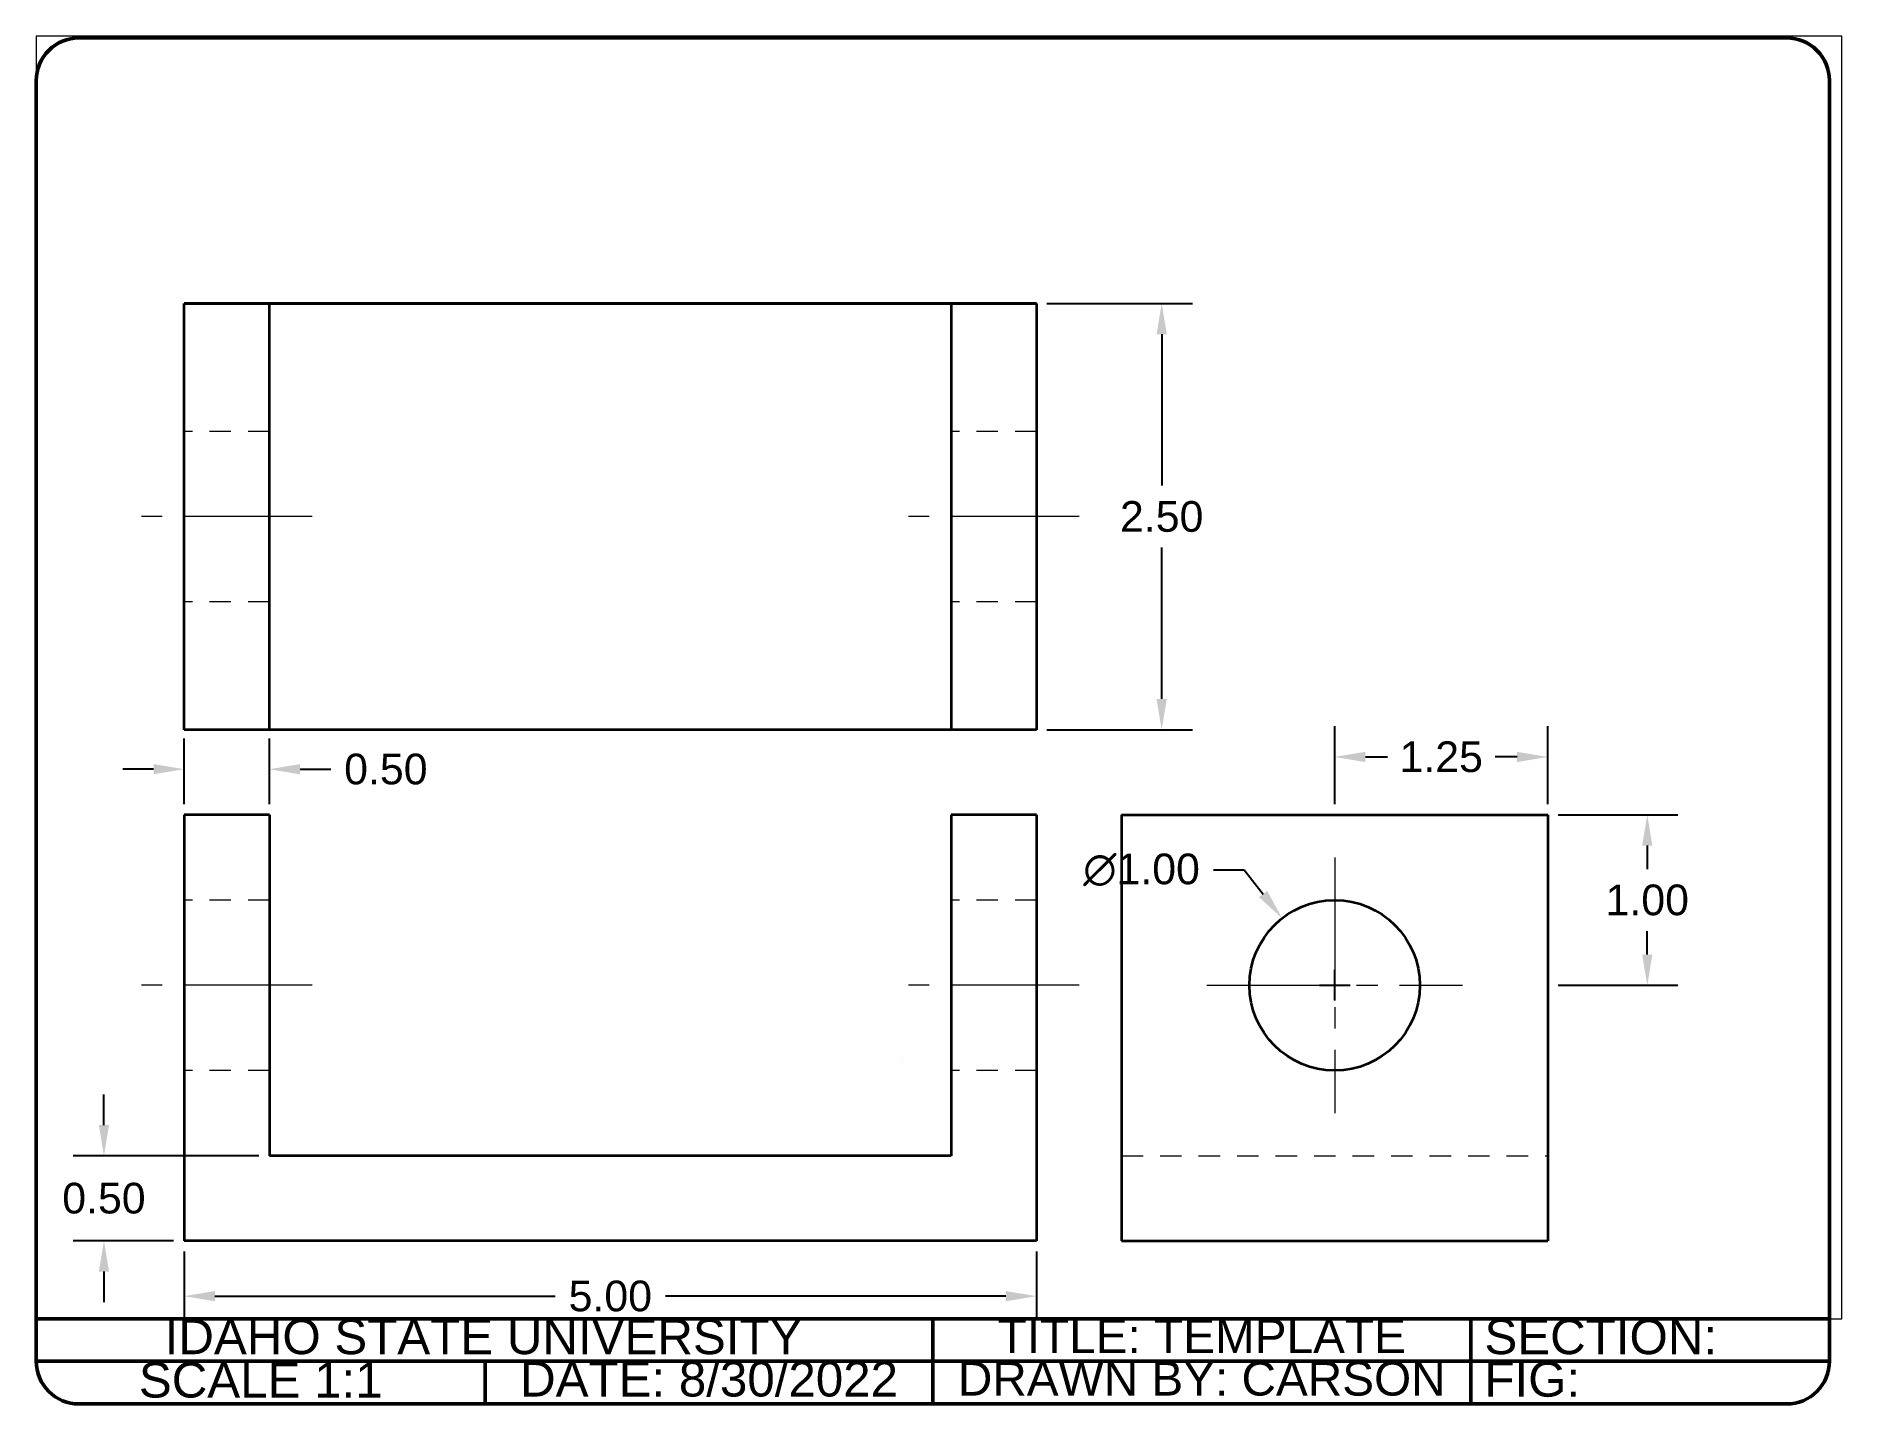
# Paper-space layout 'Layout1' of a CAD drawing. Header units: inches. Extents: x 0.1 to 10.7, y 0 to 8.
# The model-space entities are those that its viewports show. They can reach past a viewport. Long polylines and large blocks are cut down to what shows.
import ezdxf

# ---------------------------------------------------------------- set-up
doc = ezdxf.new("R2010")
doc.units = ezdxf.units.IN
doc.header["$MEASUREMENT"] = 0
doc.linetypes.add('CENTER2', pattern=[1.125, 0.75, -0.125, 0.125, -0.125])
doc.linetypes.add('HIDDEN2', pattern=[0.1875, 0.125, -0.0625])
for name, color, linetype, lineweight in [('Border', 5, 'Continuous', 50), ('Center', 1, 'CENTER2', 13), ('Hidden', 3, 'HIDDEN2', 13), ('Visible', 6, 'Continuous', 35)]:
    doc.layers.add(name, color=color, linetype=linetype, lineweight=lineweight)
doc.layers.add('Paper', color=8, linetype='Continuous', lineweight=0, plot=False)
doc.layers.add('Text', color=7, linetype='Continuous', lineweight=35, true_color=0xa552a5)
doc.styles.get("Standard").update_dxf_attribs({"font": 'arial.ttf'})
doc.dimstyles.get("Standard").update_dxf_attribs({"dimtxt": 0.18, "dimasz": 0.18, "dimexe": 0.18, "dimexo": 0.0625, "dimgap": 0.09, "dimtad": 0, "dimtih": 1, "dimtoh": 1, "dimzin": 0, "dimdsep": 46, "dimtxsty": 'Standard', "dimcen": 0.09, "dimadec": 0, "dimazin": 0, "dimtfac": 1, "dimtofl": 0, "dimtmove": 0, "dimatfit": 3, "dimfxl": 1, "dimtolj": 1, "dimtzin": 0, "dimarcsym": 0})

# ---------------------------------------------------------------- blocks, each defined once
blk = doc.blocks.new('*D2')
at = {"layer": 'Defpoints', "color": 0, "transparency": 16777216}
for p in [(25.644, 9.953), (25.644, 7.453), (26.379, 7.453)]:
    blk.add_point(p, dxfattribs=at)
at = {"layer": 'Text', "color": 0, "lineweight": -2, "transparency": 16777216}
for p, q in [((25.706, 9.953), (26.559, 9.953)), ((26.379, 9.773), (26.379, 8.885)), ((26.379, 7.633), (26.379, 8.521)), ((25.706, 7.453), (26.559, 7.453))]:
    blk.add_line(p, q, dxfattribs=at)
at = {"layer": 'Text', "color": 0, "transparency": 16777216}
for points in [[(26.349, 9.773), (26.409, 9.773), (26.379, 9.953)], [(26.349, 7.633), (26.409, 7.633), (26.379, 7.453)]]:
    blk.add_solid(points, dxfattribs=at)
at = {"layer": 'Text', "color": 0, "transparency": 16777216, "insert": (26.379, 8.703), "char_height": 0.18, "attachment_point": 5}
blk.add_mtext('\\A1;2.50', dxfattribs=at)
blk = doc.blocks.new('*D3')
at = {"layer": 'Defpoints', "color": 0, "transparency": 16777216}
for p in [(20.644, 4.453), (25.644, 4.453), (25.644, 4.129)]:
    blk.add_point(p, dxfattribs=at)
at = {"layer": 'Text', "color": 0, "lineweight": -2, "transparency": 16777216}
for p, q in [((20.644, 4.391), (20.644, 3.949)), ((25.644, 4.391), (25.644, 3.949)), ((20.824, 4.129), (22.82, 4.129)), ((25.464, 4.129), (23.467, 4.129))]:
    blk.add_line(p, q, dxfattribs=at)
at = {"layer": 'Text', "color": 0, "transparency": 16777216}
for points in [[(20.824, 4.159), (20.824, 4.099), (20.644, 4.129)], [(25.464, 4.159), (25.464, 4.099), (25.644, 4.129)]]:
    blk.add_solid(points, dxfattribs=at)
at = {"layer": 'Text', "color": 0, "transparency": 16777216, "insert": (23.144, 4.129), "char_height": 0.18, "attachment_point": 5}
blk.add_mtext('\\A1;5.00', dxfattribs=at)
blk = doc.blocks.new('*D4')
at = {"layer": 'Defpoints', "color": 0, "transparency": 16777216}
for p in [(21.144, 7.221), (20.644, 6.953), (21.144, 6.953)]:
    blk.add_point(p, dxfattribs=at)
at = {"layer": 'Text', "color": 0, "lineweight": -2, "transparency": 16777216}
for p, q in [((20.644, 7.016), (20.644, 7.401)), ((21.144, 7.016), (21.144, 7.401)), ((20.464, 7.221), (20.284, 7.221)), ((21.324, 7.221), (21.504, 7.221))]:
    blk.add_line(p, q, dxfattribs=at)
at = {"layer": 'Text', "color": 0, "transparency": 16777216}
for points in [[(20.464, 7.251), (20.464, 7.191), (20.644, 7.221)], [(21.324, 7.251), (21.324, 7.191), (21.144, 7.221)]]:
    blk.add_solid(points, dxfattribs=at)
at = {"layer": 'Text', "color": 0, "transparency": 16777216, "insert": (21.827, 7.221), "char_height": 0.18, "attachment_point": 5}
blk.add_mtext('\\A1;0.50', dxfattribs=at)
blk = doc.blocks.new('*D5')
at = {"layer": 'Defpoints', "color": 0, "transparency": 16777216}
for p in [(28.644, 7.293), (27.394, 6.953), (28.644, 6.953)]:
    blk.add_point(p, dxfattribs=at)
at = {"layer": 'Text', "color": 0, "lineweight": -2, "transparency": 16777216}
for p, q in [((27.394, 7.016), (27.394, 7.473)), ((28.644, 7.016), (28.644, 7.473)), ((27.574, 7.293), (27.703, 7.293)), ((28.464, 7.293), (28.335, 7.293))]:
    blk.add_line(p, q, dxfattribs=at)
at = {"layer": 'Text', "color": 0, "transparency": 16777216}
for points in [[(27.574, 7.323), (27.574, 7.263), (27.394, 7.293)], [(28.464, 7.323), (28.464, 7.263), (28.644, 7.293)]]:
    blk.add_solid(points, dxfattribs=at)
at = {"layer": 'Text', "color": 0, "transparency": 16777216, "insert": (28.019, 7.293), "char_height": 0.18, "attachment_point": 5}
blk.add_mtext('\\A1;1.25', dxfattribs=at)
blk = doc.blocks.new('*D6')
at = {"layer": 'Defpoints', "color": 0, "transparency": 16777216}
for p in [(27.085, 6.347), (27.703, 5.56)]:
    blk.add_point(p, dxfattribs=at)
at = {"layer": 'Text', "color": 0, "lineweight": -2, "transparency": 16777216}
for p, q in [((26.683, 6.63), (26.863, 6.63)), ((26.863, 6.63), (26.974, 6.488)), ((27.394, 5.863), (27.394, 6.043)), ((27.304, 5.953), (27.484, 5.953))]:
    blk.add_line(p, q, dxfattribs=at)
at = {"layer": 'Text', "color": 0, "transparency": 16777216}
blk.add_solid([(26.998, 6.507), (26.95, 6.47), (27.085, 6.347)], dxfattribs=at)
at = {"layer": 'Text', "color": 0, "transparency": 16777216, "insert": (26.261, 6.63), "char_height": 0.18, "attachment_point": 5}
blk.add_mtext('\\A1;∅1.00', dxfattribs=at)
blk = doc.blocks.new('*D7')
at = {"layer": 'Defpoints', "color": 0, "transparency": 16777216}
for p in [(20.173, 4.953), (21.144, 4.953), (20.644, 4.453)]:
    blk.add_point(p, dxfattribs=at)
at = {"layer": 'Text', "color": 0, "lineweight": -2, "transparency": 16777216}
for p, q in [((20.173, 5.133), (20.173, 5.313)), ((21.081, 4.953), (19.993, 4.953)), ((20.581, 4.453), (19.993, 4.453)), ((20.173, 4.273), (20.173, 4.093))]:
    blk.add_line(p, q, dxfattribs=at)
at = {"layer": 'Text', "color": 0, "transparency": 16777216}
for points in [[(20.143, 5.133), (20.203, 5.133), (20.173, 4.953)], [(20.143, 4.273), (20.203, 4.273), (20.173, 4.453)]]:
    blk.add_solid(points, dxfattribs=at)
at = {"layer": 'Text', "color": 0, "transparency": 16777216, "insert": (20.173, 4.703), "char_height": 0.18, "attachment_point": 5}
blk.add_mtext('\\A1;0.50', dxfattribs=at)
blk = doc.blocks.new('*D8')
at = {"layer": 'Defpoints', "color": 0, "transparency": 16777216}
for p in [(28.644, 6.953), (29.228, 6.953), (28.644, 5.953)]:
    blk.add_point(p, dxfattribs=at)
at = {"layer": 'Text', "color": 0, "lineweight": -2, "transparency": 16777216}
for p, q in [((28.706, 6.953), (29.408, 6.953)), ((29.228, 6.773), (29.228, 6.635)), ((29.228, 6.133), (29.228, 6.271)), ((28.706, 5.953), (29.408, 5.953))]:
    blk.add_line(p, q, dxfattribs=at)
at = {"layer": 'Text', "color": 0, "transparency": 16777216}
for points in [[(29.198, 6.773), (29.258, 6.773), (29.228, 6.953)], [(29.198, 6.133), (29.258, 6.133), (29.228, 5.953)]]:
    blk.add_solid(points, dxfattribs=at)
at = {"layer": 'Text', "color": 0, "transparency": 16777216, "insert": (29.228, 6.453), "char_height": 0.18, "attachment_point": 5}
blk.add_mtext('\\A1;1.00', dxfattribs=at)

msp = doc.modelspace()

# ---------------------------------------------------------------- linework, layer by layer
at = {"layer": 'Center'}
for p, q in [((21.394, 8.703), (20.394, 8.703)), ((25.894, 8.703), (24.894, 8.703)), ((27.394, 6.703), (27.394, 5.203)), ((21.394, 5.953), (20.394, 5.953)), ((25.894, 5.953), (24.894, 5.953)), ((26.644, 5.953), (28.144, 5.953)), ((24.856, 5.522), (24.856, 5.522))]:
    msp.add_line(p, q, dxfattribs=at)
at = {"layer": 'Hidden'}
for p, q in [((21.144, 9.203), (20.644, 9.203)), ((25.644, 9.203), (25.144, 9.203)), ((21.144, 8.203), (20.644, 8.203)), ((25.644, 8.203), (25.144, 8.203)), ((21.144, 6.453), (20.644, 6.453)), ((25.644, 6.453), (25.144, 6.453)), ((21.144, 5.453), (20.644, 5.453)), ((25.644, 5.453), (25.144, 5.453)), ((26.144, 4.953), (28.644, 4.953))]:
    msp.add_line(p, q, dxfattribs=at)
at = {"layer": 'Visible'}
for p, q in [((20.644, 7.453), (20.644, 9.953)), ((20.644, 9.953), (20.644, 9.953)), ((20.644, 9.953), (25.644, 9.953)), ((25.644, 9.953), (20.644, 9.953)), ((20.644, 9.953), (25.644, 9.953)), ((21.144, 7.453), (21.144, 9.953)), ((25.144, 9.953), (25.144, 7.453)), ((25.644, 9.953), (25.644, 7.453)), ((25.644, 7.453), (20.644, 7.453)), ((25.644, 7.453), (25.644, 7.453)), ((20.644, 6.953), (20.644, 4.453)), ((21.144, 6.953), (20.644, 6.953)), ((21.144, 6.953), (21.144, 4.953)), ((25.644, 6.953), (25.144, 6.953)), ((25.144, 6.953), (25.144, 4.953)), ((25.644, 6.953), (25.644, 4.453)), ((26.144, 6.953), (26.144, 4.453)), ((26.144, 6.953), (28.644, 6.953)), ((28.644, 6.953), (28.644, 4.453)), ((25.144, 4.953), (21.144, 4.953)), ((25.644, 4.453), (20.644, 4.453)), ((26.144, 4.453), (28.644, 4.453))]:
    msp.add_line(p, q, dxfattribs=at)
msp.add_circle((27.394, 5.953), 0.5, dxfattribs=at)

# ---------------------------------------------------------------- dimensions: what is measured, and where the dimension line sits
at = {"layer": 'Text'}
for base, p1, p2, picture, middle in [((26.379, 7.453), (25.644, 9.953), (25.644, 7.453), '*D2', (26.379, 8.703)), ((29.228, 6.953), (28.644, 5.953), (28.644, 6.953), '*D8', (29.228, 6.453)), ((20.173, 4.953), (20.644, 4.453), (21.144, 4.953), '*D7', (20.173, 4.703))]:
    dim = msp.add_linear_dim(base=base, p1=p1, p2=p2, angle=90, dimstyle='Standard', dxfattribs=at)
    dim.commit()
    dim.dimension.update_dxf_attribs({"geometry": picture, "text_midpoint": middle})
for base, p1, p2, picture, middle in [((28.644, 7.293), (27.394, 6.953), (28.644, 6.953), '*D5', (28.019, 7.293)), ((21.144, 7.221), (20.644, 6.953), (21.144, 6.953), '*D4', (21.827, 7.221)), ((25.644, 4.129), (20.644, 4.453), (25.644, 4.453), '*D3', (23.144, 4.129))]:
    dim = msp.add_linear_dim(base=base, p1=p1, p2=p2, dimstyle='Standard', dxfattribs=at)
    dim.commit()
    dim.dimension.update_dxf_attribs({"geometry": picture, "text_midpoint": middle})
dim = msp.add_diameter_dim_2p(p1=(27.703, 5.56), p2=(27.085, 6.347), dimstyle='Standard', dxfattribs=at)
dim.commit()
dim.dimension.update_dxf_attribs({"geometry": '*D6', "text_midpoint": (26.261, 6.63)})

psp = doc.layouts.get("Layout1")

# ---------------------------------------------------------------- linework, layer by layer
at = {"layer": 'Border'}
for p, q in [((0.094, 0.513), (10.594, 0.513)), ((5.344, 0.513), (5.344, 0.015)), ((8.494, 0.513), (8.494, 0.015)), ((0.094, 0.265), (10.594, 0.265)), ((2.724, 0.265), (2.724, 0.015))]:
    psp.add_line(p, q, dxfattribs=at)
psp.add_lwpolyline([(0.344, 8.015), (10.344, 8.015, -0.414214), (10.594, 7.765), (10.594, 0.265, -0.414214), (10.344, 0.015), (0.344, 0.015, -0.414214), (0.094, 0.265), (0.094, 7.765, -0.414214)], format="xyb", close=True, dxfattribs=at)

# ---------------------------------------------------------------- texts
at = {"layer": 'Border', "attachment_point": 1}
for s, width, heights, insert, char_height in [('\\pxqc,t19;{\\C6;IDAHO STATE UNIVERSITY}', 5.23919, [0.155], (0.094, 0.513), 0.2065), ('\\pxqc;{\\C6;TITLE: TEMPLATE}', 3.15, [0], (5.344, 0.513), 0.2), ('\\pxql;{\\C6; SECTION:}', 2.1, [0], (8.494, 0.513), 0.2065), ('\\pxqc;{\\C6;SCALE 1:1}', 2.62989, [0], (0.094, 0.259), 0.2065), ('\\pxqc;{\\C6;DATE: 8/30/2022}', 2.62003, [0], (2.724, 0.265), 0.2065), ('\\pxqc;{\\C6;DRAWN BY: CARSON}', 3.15, [0], (5.344, 0.264), 0.2), ('{\\C6; FIG:}', 2.02678, [0], (8.494, 0.264), 0.2065)]:
    psp.add_mtext_dynamic_manual_height_columns(s, width=width, gutter_width=1, heights=heights, dxfattribs=dict(at, insert=insert, char_height=char_height))

# ---------------------------------------------------------------- viewports
at = {"layer": 'Paper', "view_target_point": (8.906, 7.343)}
psp.add_viewport(center=(5.38, 4.269), size=(10.574, 7.51237), view_center_point=(16.166, 0.416), view_height=7.52738, dxfattribs=at)

doc.saveas('drawing.dxf')
